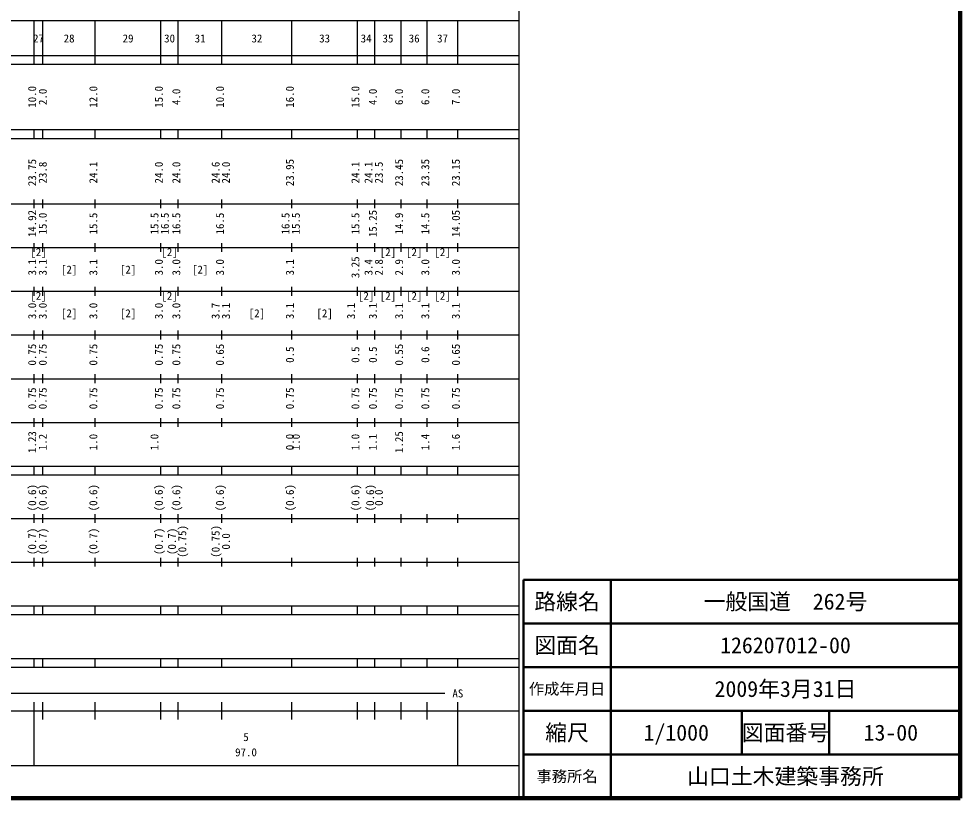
# Model space of a CAD drawing. Units: millimetres on the paper, enlarged 1000 times. Extents: x 40000 to 680000, y 20000 to 380000.
# Drawn here: x 464489 to 680000, y 20000 to 198357 of the extents above; entities that cross this region are included whole.
import ezdxf
from ezdxf.enums import TextEntityAlignment as Align

# ---------------------------------------------------------------- set-up
doc = ezdxf.new("R2010")
doc.units = ezdxf.units.MM
doc.header["$LTSCALE"] = 1000
for name, color, linetype, lineweight in [('M-TTL', 2, 'Continuous', 140), ('M-TTL-BAND', 7, 'Continuous', 25), ('M-TTL-FRAM', 2, 'Continuous', 50), ('M-TTL-LINE', 7, 'Continuous', 50)]:
    doc.layers.add(name, color=color, linetype=linetype, lineweight=lineweight)
doc.layers.add('M-TTL-TXT', color=7, linetype='Continuous')
doc.styles.add('ＭＳ ゴシック', font='')
doc.styles.get('ＭＳ ゴシック').set_extended_font_data('MS Gothic')

msp = doc.modelspace()

# ---------------------------------------------------------------- linework, layer by layer
at = {"layer": 'M-TTL'}
for p, q in [((680000, 20000), (680000, 380000)), ((40000, 20000), (680000, 20000))]:
    msp.add_line(p, q, dxfattribs=at)
at = {"layer": 'M-TTL-BAND'}
for p, q in [((579000, 20000), (579000, 370000)), ((68000, 198000), (579000, 198000)), ((468000, 188000), (468000, 198000)), ((470000, 188000), (470000, 198000)), ((482000, 188000), (482000, 198000)), ((497000, 188000), (497000, 198000)), ((501000, 188000), (501000, 198000)), ((511000, 188000), (511000, 198000)), ((527000, 188000), (527000, 198000)), ((542000, 188000), (542000, 198000)), ((546000, 188000), (546000, 198000)), ((552000, 188000), (552000, 198000)), ((558000, 188000), (558000, 198000)), ((565000, 188000), (565000, 198000)), ((40000, 190000), (579000, 190000)), ((40000, 188000), (579000, 188000)), ((40000, 173000), (579000, 173000)), ((468000, 171000), (468000, 173000)), ((470000, 171000), (470000, 173000)), ((482000, 171000), (482000, 173000)), ((497000, 171000), (497000, 173000)), ((501000, 171000), (501000, 173000)), ((511000, 171000), (511000, 173000)), ((527000, 171000), (527000, 173000)), ((542000, 171000), (542000, 173000)), ((546000, 171000), (546000, 173000)), ((552000, 171000), (552000, 173000)), ((558000, 171000), (558000, 173000)), ((565000, 171000), (565000, 173000)), ((40000, 171000), (579000, 171000)), ((40000, 156000), (579000, 156000)), ((468000, 155000), (468000, 157000)), ((470000, 155000), (470000, 157000)), ((482000, 155000), (482000, 157000)), ((497000, 155000), (497000, 157000)), ((501000, 155000), (501000, 157000)), ((511000, 155000), (511000, 157000)), ((527000, 155000), (527000, 157000)), ((542000, 155000), (542000, 157000)), ((546000, 155000), (546000, 157000)), ((552000, 155000), (552000, 157000)), ((558000, 155000), (558000, 157000)), ((565000, 155000), (565000, 157000)), ((468000, 145000), (468000, 147000)), ((470000, 145000), (470000, 147000)), ((482000, 145000), (482000, 147000)), ((497000, 145000), (497000, 147000)), ((501000, 145000), (501000, 147000)), ((511000, 145000), (511000, 147000)), ((527000, 145000), (527000, 147000)), ((542000, 145000), (542000, 147000)), ((546000, 145000), (546000, 147000)), ((552000, 145000), (552000, 147000)), ((558000, 145000), (558000, 147000)), ((565000, 145000), (565000, 147000)), ((46000, 146000), (579000, 146000)), ((52000, 136000), (579000, 136000)), ((468000, 135000), (468000, 137000)), ((470000, 135000), (470000, 137000)), ((482000, 135000), (482000, 137000)), ((497000, 135000), (497000, 137000)), ((501000, 135000), (501000, 137000)), ((511000, 135000), (511000, 137000)), ((527000, 135000), (527000, 137000)), ((542000, 135000), (542000, 137000)), ((546000, 135000), (546000, 137000)), ((552000, 135000), (552000, 137000)), ((558000, 135000), (558000, 137000)), ((565000, 135000), (565000, 137000)), ((46000, 126000), (579000, 126000)), ((468000, 125000), (468000, 127000)), ((470000, 125000), (470000, 127000)), ((482000, 125000), (482000, 127000)), ((497000, 125000), (497000, 127000)), ((501000, 125000), (501000, 127000)), ((511000, 125000), (511000, 127000)), ((527000, 125000), (527000, 127000)), ((542000, 125000), (542000, 127000)), ((546000, 125000), (546000, 127000)), ((552000, 125000), (552000, 127000)), ((558000, 125000), (558000, 127000)), ((565000, 125000), (565000, 127000)), ((468000, 115000), (468000, 117000)), ((470000, 115000), (470000, 117000)), ((482000, 115000), (482000, 117000)), ((497000, 115000), (497000, 117000)), ((501000, 115000), (501000, 117000)), ((511000, 115000), (511000, 117000)), ((527000, 115000), (527000, 117000)), ((542000, 115000), (542000, 117000)), ((546000, 115000), (546000, 117000)), ((552000, 115000), (552000, 117000)), ((558000, 115000), (558000, 117000)), ((565000, 115000), (565000, 117000)), ((52000, 116000), (579000, 116000)), ((46000, 106000), (579000, 106000)), ((468000, 105000), (468000, 107000)), ((470000, 105000), (470000, 107000)), ((482000, 105000), (482000, 107000)), ((497000, 105000), (497000, 107000)), ((501000, 105000), (501000, 107000)), ((511000, 105000), (511000, 107000)), ((527000, 105000), (527000, 107000)), ((542000, 105000), (542000, 107000)), ((546000, 105000), (546000, 107000)), ((552000, 105000), (552000, 107000)), ((558000, 105000), (558000, 107000)), ((565000, 105000), (565000, 107000)), ((40000, 96000), (579000, 96000)), ((468000, 94000), (468000, 96000)), ((470000, 94000), (470000, 96000)), ((482000, 94000), (482000, 96000)), ((497000, 94000), (497000, 96000)), ((501000, 94000), (501000, 96000)), ((511000, 94000), (511000, 96000)), ((527000, 94000), (527000, 96000)), ((542000, 94000), (542000, 96000)), ((546000, 94000), (546000, 96000)), ((552000, 94000), (552000, 96000)), ((558000, 94000), (558000, 96000)), ((565000, 94000), (565000, 96000)), ((40000, 94000), (579000, 94000)), ((468000, 83000), (468000, 85000)), ((470000, 83000), (470000, 85000)), ((482000, 83000), (482000, 85000)), ((497000, 83000), (497000, 85000)), ((501000, 83000), (501000, 85000)), ((511000, 83000), (511000, 85000)), ((527000, 83000), (527000, 85000)), ((542000, 83000), (542000, 85000)), ((546000, 83000), (546000, 85000)), ((552000, 83000), (552000, 85000)), ((558000, 83000), (558000, 85000)), ((565000, 83000), (565000, 85000)), ((49000, 84000), (579000, 84000)), ((40000, 74000), (579000, 74000)), ((468000, 73000), (468000, 75000)), ((470000, 73000), (470000, 75000)), ((482000, 73000), (482000, 75000)), ((497000, 73000), (497000, 75000)), ((501000, 73000), (501000, 75000)), ((511000, 73000), (511000, 75000)), ((527000, 73000), (527000, 75000)), ((542000, 73000), (542000, 75000)), ((546000, 73000), (546000, 75000)), ((552000, 73000), (552000, 75000)), ((558000, 73000), (558000, 75000)), ((565000, 73000), (565000, 75000)), ((40000, 64000), (579000, 64000)), ((468000, 62000), (468000, 64000)), ((470000, 62000), (470000, 64000)), ((482000, 62000), (482000, 64000)), ((497000, 62000), (497000, 64000)), ((501000, 62000), (501000, 64000)), ((511000, 62000), (511000, 64000)), ((527000, 62000), (527000, 64000)), ((542000, 62000), (542000, 64000)), ((546000, 62000), (546000, 64000)), ((552000, 62000), (552000, 64000)), ((558000, 62000), (558000, 64000)), ((565000, 62000), (565000, 64000)), ((40000, 62000), (579000, 62000)), ((40000, 52000), (579000, 52000)), ((468000, 50000), (468000, 52000)), ((470000, 50000), (470000, 52000)), ((482000, 50000), (482000, 52000)), ((497000, 50000), (497000, 52000)), ((501000, 50000), (501000, 52000)), ((511000, 50000), (511000, 52000)), ((527000, 50000), (527000, 52000)), ((542000, 50000), (542000, 52000)), ((546000, 50000), (546000, 52000)), ((552000, 50000), (552000, 52000)), ((558000, 50000), (558000, 52000)), ((565000, 50000), (565000, 52000)), ((40000, 50000), (579000, 50000)), ((71000, 44000), (562000, 44000)), ((468000, 27500), (468000, 42000)), ((470000, 38000), (470000, 42000)), ((482000, 38000), (482000, 42000)), ((497000, 38000), (497000, 42000)), ((501000, 38000), (501000, 42000)), ((511000, 38000), (511000, 42000)), ((527000, 38000), (527000, 42000)), ((542000, 38000), (542000, 42000)), ((546000, 38000), (546000, 42000)), ((552000, 38000), (552000, 42000)), ((558000, 38000), (558000, 42000)), ((565000, 27500), (565000, 42000)), ((40000, 40000), (579000, 40000)), ((68000, 27500), (579000, 27500))]:
    msp.add_line(p, q, dxfattribs=at)
at = {"layer": 'M-TTL-FRAM'}
for p, q in [((680000, 70000), (580000, 70000)), ((580000, 70000), (580000, 20000))]:
    msp.add_line(p, q, dxfattribs=at)
at = {"layer": 'M-TTL-LINE'}
for p, q in [((600000, 70000), (600000, 20000)), ((680000, 60000), (580000, 60000)), ((680000, 50000), (580000, 50000)), ((680000, 40000), (580000, 40000)), ((630000, 40000), (630000, 30000)), ((650000, 40000), (650000, 30000)), ((680000, 30000), (580000, 30000))]:
    msp.add_line(p, q, dxfattribs=at)

# ---------------------------------------------------------------- texts
at = {"layer": 'M-TTL-BAND', "style": 'ＭＳ ゴシック'}
for s, p in [('27', (469000, 192405)), ('28', (476000, 192405)), ('29', (489500, 192405)), ('30', (499000, 192405)), ('31', (506000, 192405)), ('32', (519000, 192405)), ('33', (534500, 192405)), ('34', (544000, 192405)), ('35', (549000, 192405)), ('36', (555000, 192405)), ('37', (561500, 192405)), ('[2]', (469000, 143500)), ('[2]', (499000, 143500)), ('[2]', (549000, 143500)), ('[2]', (555000, 143500)), ('[2]', (561500, 143500)), ('[2]', (476000, 139500)), ('[2]', (489500, 139500)), ('[2]', (506000, 139500)), ('[2]', (469000, 133500)), ('[2]', (499000, 133500)), ('[2]', (544000, 133500)), ('[2]', (549000, 133500)), ('[2]', (555000, 133500)), ('[2]', (561500, 133500)), ('[2]', (476000, 129500)), ('[2]', (489500, 129500)), ('[2]', (519000, 129500)), ('[2]', (534500, 129500)), ('AS', (565000, 42500)), ('5', (516500, 32523)), ('97.0', (516500, 29033))]:
    msp.add_text(s, height=1833, dxfattribs=at).set_placement(p, align=Align.BOTTOM_CENTER)
for s, p in [('10.0', (469000, 180500)), ('2.0', (471425, 180500)), ('12.0', (483000, 180500)), ('15.0', (498000, 180500)), ('4.0', (502000, 180500)), ('10.0', (512000, 180500)), ('16.0', (528000, 180500)), ('15.0', (543000, 180500)), ('4.0', (547000, 180500)), ('6.0', (553000, 180500)), ('6.0', (559000, 180500)), ('7.0', (566000, 180500)), ('23.75', (469000, 163174)), ('23.95', (528000, 163174)), ('23.45', (553000, 163174)), ('23.35', (559000, 163174)), ('23.15', (566000, 163174)), ('23.8', (471425, 163174)), ('24.1', (483000, 163174)), ('24.0', (498000, 163174)), ('24.0', (502000, 163174)), ('24.6', (511000, 163174)), ('24.0', (513370, 163174)), ('24.1', (543000, 163174)), ('24.1', (546000, 163174)), ('23.5', (548370, 163174)), ('14.92', (469000, 151500)), ('15.0', (471425, 151500)), ('15.5', (483000, 151500)), ('15.5', (497000, 151500)), ('16.5', (499370, 151500)), ('16.5', (502000, 151500)), ('16.5', (512000, 151500)), ('16.5', (527000, 151500)), ('15.5', (529370, 151500)), ('15.5', (543000, 151500)), ('15.25', (547000, 151500)), ('14.9', (553000, 151500)), ('14.5', (559000, 151500)), ('14.05', (566000, 151500)), ('3.1', (469000, 141500)), ('3.1', (471425, 141500)), ('3.1', (483000, 141500)), ('3.0', (498000, 141500)), ('3.0', (502000, 141500)), ('3.0', (512000, 141500)), ('3.1', (528000, 141500)), ('3.25', (543000, 141500)), ('3.4', (546000, 141500)), ('2.8', (548370, 141500)), ('2.9', (553000, 141500)), ('3.0', (559000, 141500)), ('3.0', (566000, 141500)), ('3.0', (469000, 131500)), ('3.0', (471425, 131500)), ('3.0', (483000, 131500)), ('3.0', (498000, 131500)), ('3.0', (502000, 131500)), ('3.7', (511000, 131500)), ('3.1', (513370, 131500)), ('3.1', (528000, 131500)), ('3.1', (542000, 131500)), ('3.1', (547000, 131500)), ('3.1', (553000, 131500)), ('3.1', (559000, 131500)), ('3.1', (566000, 131500)), ('0.75', (469000, 121500)), ('0.75', (471425, 121500)), ('0.75', (483000, 121500)), ('0.75', (498000, 121500)), ('0.75', (502000, 121500)), ('0.65', (512000, 121500)), ('0.5', (528000, 121500)), ('0.5', (543000, 121500)), ('0.5', (547000, 121500)), ('0.55', (553000, 121500)), ('0.6', (559000, 121500)), ('0.65', (566000, 121500)), ('0.75', (469000, 111500)), ('0.75', (471425, 111500)), ('0.75', (483000, 111500)), ('0.75', (498000, 111500)), ('0.75', (502000, 111500)), ('0.75', (512000, 111500)), ('0.75', (528000, 111500)), ('0.75', (543000, 111500)), ('0.75', (547000, 111500)), ('0.75', (553000, 111500)), ('0.75', (559000, 111500)), ('0.75', (566000, 111500)), ('1.23', (469000, 101500)), ('1.25', (553000, 101500)), ('1.2', (471425, 101500)), ('1.0', (483000, 101500)), ('1.0', (497000, 101500)), ('0.0', (528000, 101500)), ('1.0', (529370, 101500)), ('1.0', (543000, 101500)), ('1.1', (547000, 101500)), ('1.4', (559000, 101500)), ('1.6', (566000, 101500)), ('(0.6)', (469000, 88764)), ('(0.6)', (471425, 88764)), ('(0.6)', (483000, 88764)), ('(0.6)', (498000, 88764)), ('(0.6)', (502000, 88764)), ('(0.6)', (512000, 88764)), ('(0.6)', (528000, 88764)), ('(0.6)', (543000, 88764)), ('(0.6)', (546378, 88764)), ('0.0', (548370, 88764)), ('(0.75)', (503370, 78764)), ('(0.75)', (511000, 78764)), ('(0.7)', (469000, 78764)), ('(0.7)', (471425, 78764)), ('(0.7)', (483000, 78764)), ('(0.7)', (498000, 78764)), ('(0.7)', (501000, 78764)), ('0.0', (513370, 78764))]:
    msp.add_text(s, height=1833, rotation=90, dxfattribs=at).set_placement(p, align=Align.BOTTOM_CENTER)
at = {"layer": 'M-TTL-TXT', "style": 'ＭＳ ゴシック'}
for s, height, p in [('路線名', 3666, (590000, 65000)), ('路線名', 3666, (590000, 65000)), ('一般国道\u3000262号', 3666, (640000, 65000)), ('図面名', 3666, (590000, 55000)), ('図面名', 3666, (590000, 55000)), ('126207012-00', 3666, (640000, 55000)), ('作成年月日', 2566, (590000, 45000)), ('作成年月日', 2566, (590000, 45000)), ('2009年3月31日', 3666, (640000, 45000)), ('縮尺', 3666, (590000, 35000)), ('縮尺', 3666, (590000, 35000)), ('1/1000', 3666, (615000, 35000)), ('図面番号', 3666, (640000, 35000)), ('図面番号', 3666, (640000, 35000)), ('13-00', 3666, (664125, 35000)), ('事務所名', 2566, (590000, 25000)), ('事務所名', 2566, (590000, 25000)), ('山口土木建築事務所', 3666, (640000, 25000))]:
    msp.add_text(s, height=height, dxfattribs=at).set_placement(p, align=Align.MIDDLE_CENTER)

doc.saveas('drawing.dxf')
